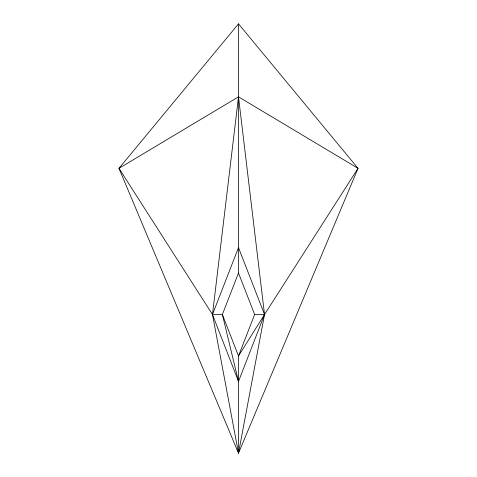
<?xml version="1.0" encoding="UTF-8"?>
<svg xmlns="http://www.w3.org/2000/svg" width="477" height="477" viewBox="0 0 477 477"><rect width="100%" height="100%" fill="white"/><g stroke="black" fill="none" stroke-linecap="round" stroke-linejoin="round"><path stroke-width="0.72" d="M238.5 453.15L264.52 314.516L238.5 96.849L118.964 168.333L238.5 453.15L358.036 168.333L238.5 23.85L118.964 168.333L212.48 314.516L238.5 381.427L238.5 453.15L212.48 314.516L238.5 96.849L358.036 168.333L264.52 314.516L238.5 355.997L238.5 380.7M238.5 273.029L222.365 314.516L238.5 381.427L264.52 314.516L238.5 247.599L212.48 314.516L222.365 314.516L238.5 355.997L254.635 314.516L238.5 273.029L238.5 23.85M254.635 314.516L264.52 314.516"/></g></svg>
